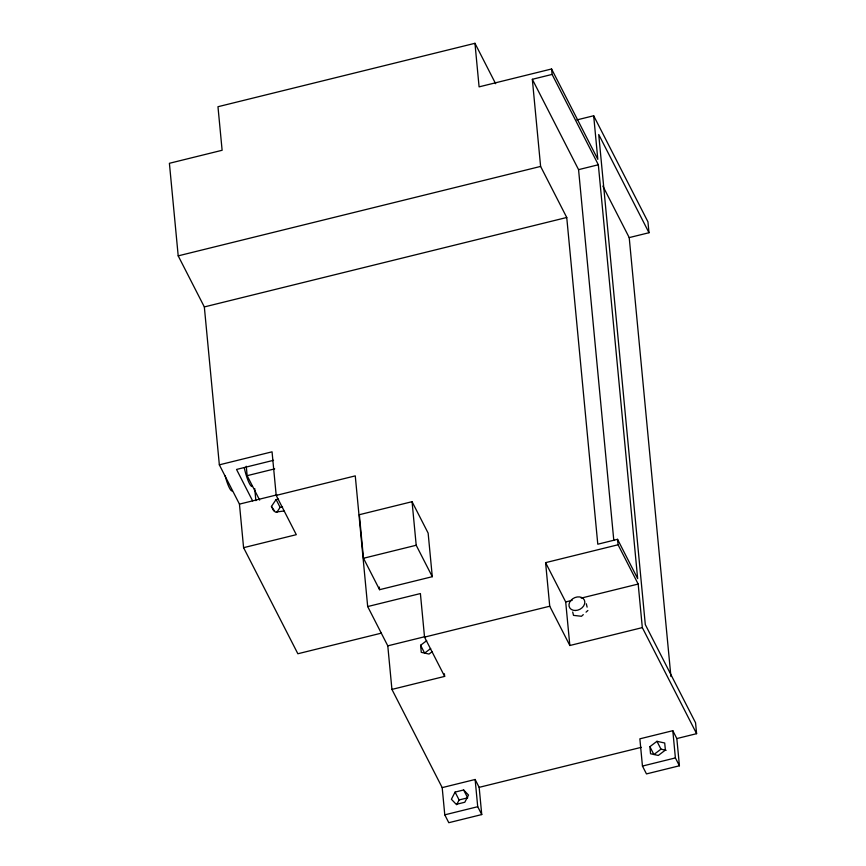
<?xml version="1.0" encoding="UTF-8"?>
<svg xmlns="http://www.w3.org/2000/svg" width="866" height="866" viewBox="0 0 866 866"><rect width="100%" height="100%" fill="white"/><g stroke="black" fill="none" stroke-linecap="round" stroke-linejoin="round"><path stroke-width="1.3" d="M455.083 792.087L451.392 799.275L456.252 804.352L464.815 802.241L468.517 795.053L463.656 789.976L455.083 792.087L459.11 799.946L456.642 804.741M273.732 510.94L271.437 506.448L276.092 499.541L278.549 499.195M276.784 512.336L280.119 507.4L282.565 507.054M583.305 614.633L581.476 616.278L573.498 615.369L572.707 612.013M586.055 612.143L587.895 610.498M432.069 651.752L429.027 654.057L421.277 652.347L420.605 645.267L426.678 640.667M430.694 648.526L424.621 653.126L420.605 645.267M649.879 746.676L656.958 741.307L664.709 743.006L665.38 750.086L658.301 755.455L650.55 753.756L649.879 746.676L653.895 754.524L660.975 749.155L666.149 750.302M495.644 83.721L474.958 43.3L217.972 106.724L222.118 150.283L169.4 163.295L178.201 255.86L204.333 306.932L219.347 464.836L239.449 504.12L243.584 547.68L297.861 653.754L381.365 633.143M576.853 119.919L593.675 115.763L597.811 159.322L551.577 68.977L479.093 86.86L474.958 43.3M532.33 79.293L552.097 74.422L598.33 164.767L637.657 578.607L617.555 539.323L597.789 544.205L566.743 217.485L540.611 166.424L532.33 79.293L578.564 169.649L613.81 540.492M178.201 255.86L540.611 166.424M578.564 169.649L598.33 164.767M204.333 306.932L566.743 217.485M602.866 186.103L629.214 237.598L648.991 232.727L647.952 221.837L593.675 115.763M219.347 464.836L272.054 451.825L276.2 495.395L296.302 534.679L243.584 547.68M273.526 460.311L236.537 469.448L252.623 500.873M246.258 466.254L247.146 475.672L274.695 468.874M239.449 504.12L276.849 494.887M276.2 495.395L355.266 475.878L367.682 606.557L387.784 645.841L391.93 689.412L442.19 787.616L444.778 814.841L448.794 822.7L481.745 814.57L479.158 787.346L475.131 779.487L442.19 787.616M412.064 501.695L359.347 514.707L363.493 558.267L379.568 589.692L432.286 576.691L428.14 533.12L412.064 501.695L416.2 545.255L432.286 576.691M363.493 558.267L416.2 545.255M367.682 606.557L420.4 593.556L424.535 637.116L444.648 676.4L391.93 689.412M642.323 627.612L569.839 645.506L549.737 606.222L545.591 562.651L618.075 544.768L638.177 584.052L642.323 627.612L696.6 733.675L676.833 738.557L672.806 730.698L639.866 738.828L642.453 766.064L646.469 773.912L679.42 765.782L676.833 738.557M387.784 645.841L425.076 636.64M545.591 562.651L565.693 601.935L572.166 600.344M581.227 598.103L638.177 584.052M424.535 637.116L549.737 606.222M479.158 787.346L641.273 747.336M459.11 799.946L467.672 797.835L463.656 789.976M444.778 814.841L477.718 806.711L481.745 814.57M642.453 766.064L675.393 757.923L679.42 765.782M283.94 510.972L275.356 512.163L271.437 506.448M648.991 232.727L598.731 134.511L645.3 624.581L695.56 722.785L696.6 733.675M656.958 741.307L660.975 749.155M276.092 499.541L280.119 507.4M247.146 475.672L259.659 500.115M586.325 603.786L587.105 607.142M629.214 237.598L670.912 676.508M672.806 730.698L675.393 757.923M617.555 539.323L618.075 544.768M551.577 68.977L552.097 74.422M565.693 601.935L569.839 645.506M475.131 779.487L477.718 806.711M444.388 673.759L444.648 676.4M379.319 587.051L379.568 589.692M254.723 488.532L255.871 500.645M252.493 486.291A17.266 3.226 76.1 0 1 244.32 468.019M232.348 490.903A17.266 3.226 76.1 0 1 225.149 475.845M575.446 610.498A8.292 6.376 -27.1 0 0 584.377 600.106A8.292 6.376 -27.1 0 0 570.867 600.441A8.292 6.376 -27.1 0 0 575.446 610.498"/></g></svg>
